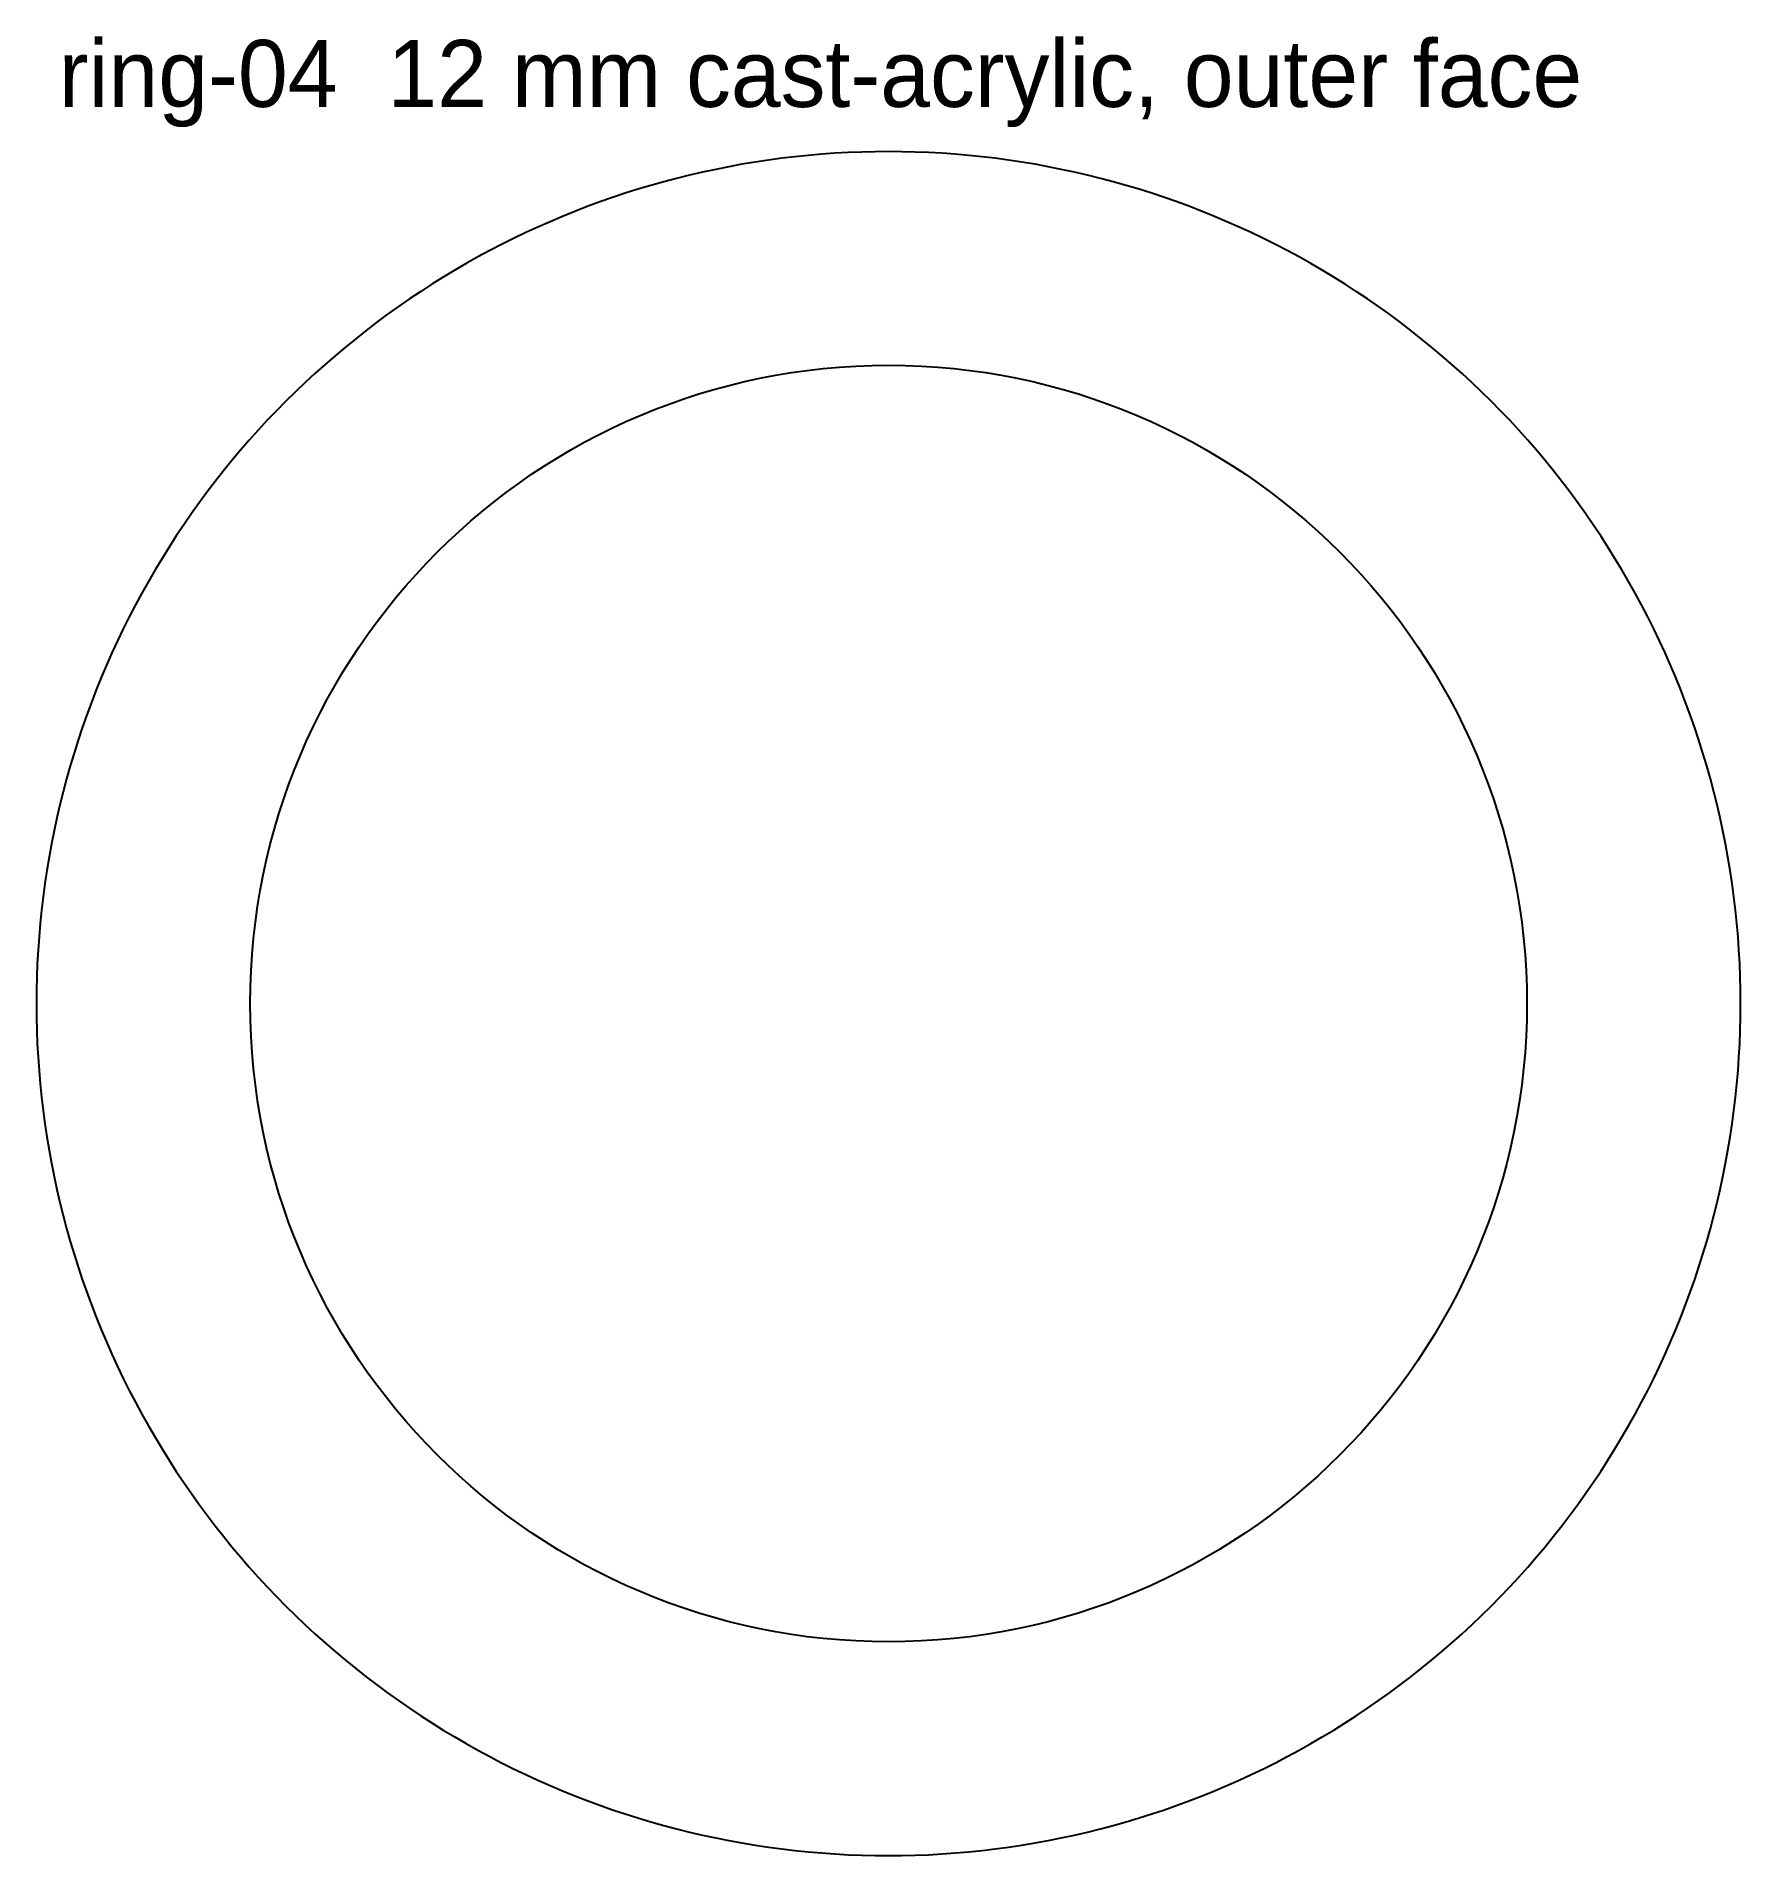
# Model space of a CAD drawing. Header units: millimetres. Extents: x 0 to 153, y 0 to 163.
import ezdxf

# ---------------------------------------------------------------- set-up
doc = ezdxf.new("R2010")
doc.units = ezdxf.units.MM
for name, color, linetype in [('CUT_INSIDE', 5, 'Continuous'), ('CUT_OUTSIDE', 1, 'Continuous'), ('NOTES', 7, 'Continuous')]:
    doc.layers.add(name, color=color, linetype=linetype)

msp = doc.modelspace()

# ---------------------------------------------------------------- linework, layer by layer
at = {"layer": 'CUT_INSIDE'}
msp.add_circle((76.32, 76.32), 57.17, dxfattribs=at)
at = {"layer": 'CUT_OUTSIDE'}
msp.add_lwpolyline([(152.63, 76.32), (152.62, 77.51), (152.59, 78.71), (152.55, 79.91), (152.48, 81.11), (152.4, 82.3), (152.29, 83.5), (152.17, 84.69), (152.03, 85.88), (151.87, 87.07), (151.69, 88.25), (151.49, 89.44), (151.28, 90.62), (151.04, 91.79), (150.79, 92.96), (150.52, 94.13), (150.23, 95.29), (149.93, 96.45), (149.6, 97.61), (149.26, 98.75), (148.9, 99.9), (148.52, 101.03), (148.12, 102.17), (147.7, 103.29), (147.27, 104.41), (146.82, 105.52), (146.35, 106.62), (145.87, 107.72), (145.37, 108.81), (144.85, 109.89), (144.31, 110.96), (143.76, 112.03), (143.19, 113.08), (142.6, 114.13), (142, 115.16), (141.38, 116.19), (140.75, 117.21), (140.1, 118.21), (139.43, 119.21), (138.75, 120.2), (138.06, 121.17), (137.34, 122.14), (136.62, 123.09), (135.87, 124.03), (135.12, 124.96), (134.35, 125.88), (133.56, 126.78), (132.76, 127.68), (131.95, 128.56), (131.12, 129.42), (130.28, 130.28), (129.42, 131.12), (128.56, 131.95), (127.68, 132.76), (126.78, 133.56), (125.88, 134.35), (124.96, 135.12), (124.03, 135.87), (123.09, 136.62), (122.14, 137.34), (121.17, 138.06), (120.2, 138.75), (119.21, 139.43), (118.21, 140.1), (117.21, 140.75), (116.19, 141.38), (115.16, 142), (114.13, 142.6), (113.08, 143.19), (112.03, 143.76), (110.96, 144.31), (109.89, 144.85), (108.81, 145.37), (107.72, 145.87), (106.62, 146.35), (105.52, 146.82), (104.41, 147.27), (103.29, 147.7), (102.17, 148.12), (101.03, 148.52), (99.9, 148.9), (98.75, 149.26), (97.61, 149.6), (96.45, 149.93), (95.29, 150.23), (94.13, 150.52), (92.96, 150.79), (91.79, 151.04), (90.62, 151.28), (89.44, 151.49), (88.25, 151.69), (87.07, 151.87), (85.88, 152.03), (84.69, 152.17), (83.5, 152.29), (82.3, 152.4), (81.11, 152.48), (79.91, 152.55), (78.71, 152.59), (77.51, 152.62), (76.32, 152.63), (75.12, 152.62), (73.92, 152.59), (72.72, 152.55), (71.52, 152.48), (70.33, 152.4), (69.13, 152.29), (67.94, 152.17), (66.75, 152.03), (65.56, 151.87), (64.38, 151.69), (63.19, 151.49), (62.02, 151.28), (60.84, 151.04), (59.67, 150.79), (58.5, 150.52), (57.34, 150.23), (56.18, 149.93), (55.02, 149.6), (53.88, 149.26), (52.73, 148.9), (51.6, 148.52), (50.46, 148.12), (49.34, 147.7), (48.22, 147.27), (47.11, 146.82), (46.01, 146.35), (44.91, 145.87), (43.82, 145.37), (42.74, 144.85), (41.67, 144.31), (40.61, 143.76), (39.55, 143.19), (38.5, 142.6), (37.47, 142), (36.44, 141.38), (35.42, 140.75), (34.42, 140.1), (33.42, 139.43), (32.43, 138.75), (31.46, 138.06), (30.49, 137.34), (29.54, 136.62), (28.6, 135.87), (27.67, 135.12), (26.75, 134.35), (25.85, 133.56), (24.95, 132.76), (24.07, 131.95), (23.21, 131.12), (22.35, 130.28), (21.51, 129.42), (20.68, 128.56), (19.87, 127.68), (19.07, 126.78), (18.28, 125.88), (17.51, 124.96), (16.76, 124.03), (16.01, 123.09), (15.29, 122.14), (14.57, 121.17), (13.88, 120.2), (13.2, 119.21), (12.53, 118.21), (11.88, 117.21), (11.25, 116.19), (10.63, 115.16), (10.03, 114.13), (9.44, 113.08), (8.87, 112.03), (8.32, 110.96), (7.78, 109.89), (7.26, 108.81), (6.76, 107.72), (6.28, 106.62), (5.81, 105.52), (5.36, 104.41), (4.93, 103.29), (4.51, 102.17), (4.11, 101.03), (3.74, 99.9), (3.37, 98.75), (3.03, 97.61), (2.7, 96.45), (2.4, 95.29), (2.11, 94.13), (1.84, 92.96), (1.59, 91.79), (1.35, 90.62), (1.14, 89.44), (0.94, 88.25), (0.76, 87.07), (0.6, 85.88), (0.46, 84.69), (0.34, 83.5), (0.24, 82.3), (0.15, 81.11), (0.08, 79.91), (0.04, 78.71), (0.01, 77.51), (0, 76.32), (0.01, 75.12), (0.04, 73.92), (0.08, 72.72), (0.15, 71.52), (0.24, 70.33), (0.34, 69.13), (0.46, 67.94), (0.6, 66.75), (0.76, 65.56), (0.94, 64.38), (1.14, 63.19), (1.35, 62.02), (1.59, 60.84), (1.84, 59.67), (2.11, 58.5), (2.4, 57.34), (2.7, 56.18), (3.03, 55.02), (3.37, 53.88), (3.74, 52.73), (4.11, 51.6), (4.51, 50.46), (4.93, 49.34), (5.36, 48.22), (5.81, 47.11), (6.28, 46.01), (6.76, 44.91), (7.26, 43.82), (7.78, 42.74), (8.32, 41.67), (8.87, 40.61), (9.44, 39.55), (10.03, 38.5), (10.63, 37.47), (11.25, 36.44), (11.88, 35.42), (12.53, 34.42), (13.2, 33.42), (13.88, 32.43), (14.57, 31.46), (15.29, 30.49), (16.01, 29.54), (16.76, 28.6), (17.51, 27.67), (18.28, 26.75), (19.07, 25.85), (19.87, 24.95), (20.68, 24.07), (21.51, 23.21), (22.35, 22.35), (23.21, 21.51), (24.07, 20.68), (24.95, 19.87), (25.85, 19.07), (26.75, 18.28), (27.67, 17.51), (28.6, 16.76), (29.54, 16.01), (30.49, 15.29), (31.46, 14.57), (32.43, 13.88), (33.42, 13.2), (34.42, 12.53), (35.42, 11.88), (36.44, 11.25), (37.47, 10.63), (38.5, 10.03), (39.55, 9.44), (40.61, 8.87), (41.67, 8.32), (42.74, 7.78), (43.82, 7.26), (44.91, 6.76), (46.01, 6.28), (47.11, 5.81), (48.22, 5.36), (49.34, 4.93), (50.46, 4.51), (51.6, 4.11), (52.73, 3.74), (53.88, 3.37), (55.02, 3.03), (56.18, 2.7), (57.34, 2.4), (58.5, 2.11), (59.67, 1.84), (60.84, 1.59), (62.02, 1.35), (63.19, 1.14), (64.38, 0.94), (65.56, 0.76), (66.75, 0.6), (67.94, 0.46), (69.13, 0.34), (70.33, 0.24), (71.52, 0.15), (72.72, 0.08), (73.92, 0.04), (75.12, 0.01), (76.32, 0), (77.51, 0.01), (78.71, 0.04), (79.91, 0.08), (81.11, 0.15), (82.3, 0.24), (83.5, 0.34), (84.69, 0.46), (85.88, 0.6), (87.07, 0.76), (88.25, 0.94), (89.44, 1.14), (90.62, 1.35), (91.79, 1.59), (92.96, 1.84), (94.13, 2.11), (95.29, 2.4), (96.45, 2.7), (97.61, 3.03), (98.75, 3.37), (99.9, 3.74), (101.03, 4.11), (102.17, 4.51), (103.29, 4.93), (104.41, 5.36), (105.52, 5.81), (106.62, 6.28), (107.72, 6.76), (108.81, 7.26), (109.89, 7.78), (110.96, 8.32), (112.03, 8.87), (113.08, 9.44), (114.13, 10.03), (115.16, 10.63), (116.19, 11.25), (117.21, 11.88), (118.21, 12.53), (119.21, 13.2), (120.2, 13.88), (121.17, 14.57), (122.14, 15.29), (123.09, 16.01), (124.03, 16.76), (124.96, 17.51), (125.88, 18.28), (126.78, 19.07), (127.68, 19.87), (128.56, 20.68), (129.42, 21.51), (130.28, 22.35), (131.12, 23.21), (131.95, 24.07), (132.76, 24.95), (133.56, 25.85), (134.35, 26.75), (135.12, 27.67), (135.87, 28.6), (136.62, 29.54), (137.34, 30.49), (138.06, 31.46), (138.75, 32.43), (139.43, 33.42), (140.1, 34.42), (140.75, 35.42), (141.38, 36.44), (142, 37.47), (142.6, 38.5), (143.19, 39.55), (143.76, 40.61), (144.31, 41.67), (144.85, 42.74), (145.37, 43.82), (145.87, 44.91), (146.35, 46.01), (146.82, 47.11), (147.27, 48.22), (147.7, 49.34), (148.12, 50.46), (148.52, 51.6), (148.9, 52.73), (149.26, 53.88), (149.6, 55.02), (149.93, 56.18), (150.23, 57.34), (150.52, 58.5), (150.79, 59.67), (151.04, 60.84), (151.28, 62.02), (151.49, 63.19), (151.69, 64.38), (151.87, 65.56), (152.03, 66.75), (152.17, 67.94), (152.29, 69.13), (152.4, 70.33), (152.48, 71.52), (152.55, 72.72), (152.59, 73.92), (152.62, 75.12), (152.63, 76.32)], close=True, dxfattribs=at)

# ---------------------------------------------------------------- texts
at = {"layer": 'NOTES'}
msp.add_text('ring-04  12 mm cast-acrylic, outer face', height=6, dxfattribs=at).set_placement((2, 156.63))

doc.saveas('drawing.dxf')
